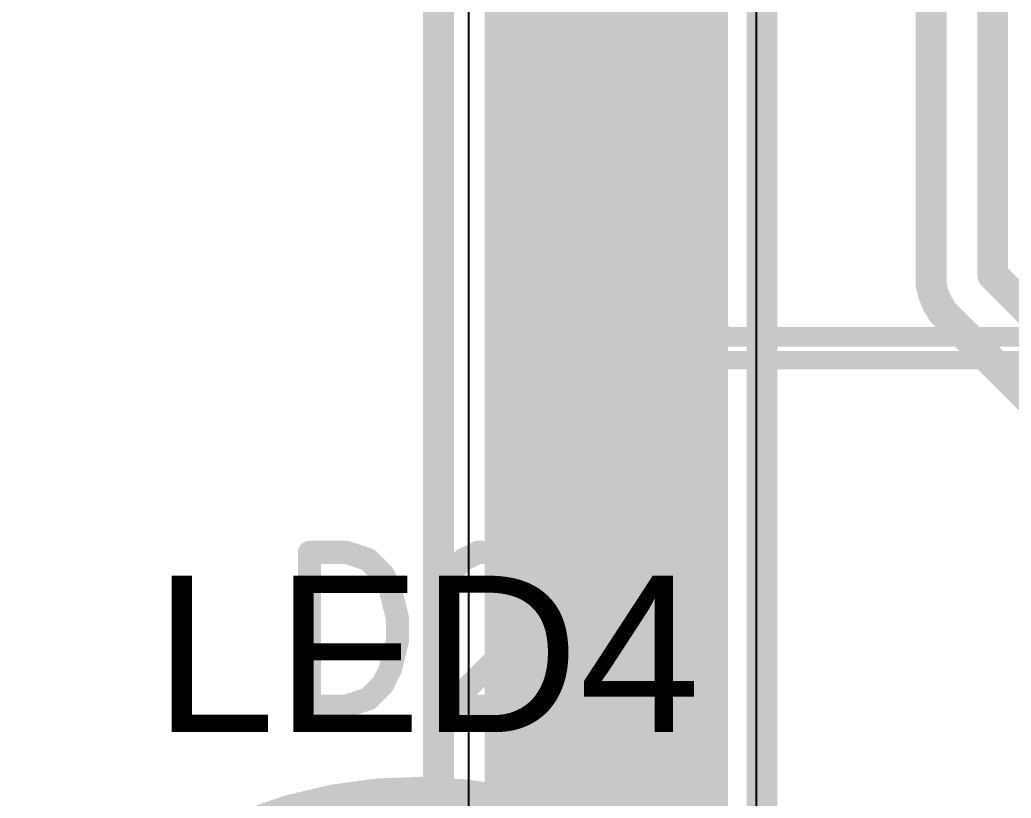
# Model space of a CAD drawing. Header units: inches. Extents: x 0 to 12.4, y -0.6 to 2.2.
# Drawn here: x 1.1794 to 1.4329, y 1.2351 to 1.434 of the extents above; entities that cross this region are included whole.
import ezdxf

# ---------------------------------------------------------------- set-up
doc = ezdxf.new("R2010")
doc.units = ezdxf.units.IN
doc.header["$MEASUREMENT"] = 0
for name, color, linetype in [('Bottom Layer', 5, 'Continuous'), ('Bottom Solder', 6, 'Continuous'), ('Dimension', 6, 'Continuous'), ('Mechanical 4', 56, 'Continuous'), ('Multi-Layer', 9, 'Continuous'), ('Pad Holes', 156, 'Continuous'), ('Top Layer', 1, 'Continuous'), ('Top Overlay', 2, 'Continuous'), ('Top Solder', 216, 'Continuous')]:
    doc.layers.add(name, color=color, linetype=linetype)
doc.styles.add('Arial', font='', dxfattribs={"height": 0.2})
doc.styles.get('Arial').set_extended_font_data('Arial')

# ---------------------------------------------------------------- blocks, each defined once
blk = doc.blocks.new('IR333_A_51')
at = {"layer": 'Bottom Layer'}
blk.add_hatch(color=5, dxfattribs=at).paths.add_polyline_path([(-0.08149605, 0.03149605), (-0.01850395, 0.03149605), (-0.01850395, -0.03149605), (-0.08149605, -0.03149605)])
h = blk.add_hatch(color=5, dxfattribs=at)
edge = h.paths.add_edge_path()
edge.add_arc((0.05, 0), 0.031496, 0, 360)
at = {"layer": 'Bottom Solder'}
blk.add_hatch(color=6, dxfattribs=at).paths.add_polyline_path([(-0.08549605, 0.03549605), (-0.01450395, 0.03549605), (-0.01450395, -0.03549605), (-0.08549605, -0.03549605)])
h = blk.add_hatch(color=6, dxfattribs=at)
edge = h.paths.add_edge_path()
edge.add_arc((0.05, 0), 0.035496, 0, 360)
at = {"layer": 'Multi-Layer'}
blk.add_hatch(color=9, dxfattribs=at).paths.add_polyline_path([(-0.08149605, 0.03149605), (-0.01850395, 0.03149605), (-0.01850395, -0.03149605), (-0.08149605, -0.03149605)])
h = blk.add_hatch(color=9, dxfattribs=at)
edge = h.paths.add_edge_path()
edge.add_arc((0.05, 0), 0.031496, 0, 360)
at = {"layer": 'Pad Holes'}
h = blk.add_hatch(color=7, dxfattribs=at)
edge = h.paths.add_edge_path()
edge.add_arc((-0.05, 0), 0.017717, 0, 360)
h = blk.add_hatch(color=7, dxfattribs=at)
edge = h.paths.add_edge_path()
edge.add_arc((0.05, 0), 0.017717, 0, 360)
at = {"layer": 'Top Layer'}
blk.add_hatch(color=1, dxfattribs=at).paths.add_polyline_path([(-0.08149605, 0.03149605), (-0.01850395, 0.03149605), (-0.01850395, -0.03149605), (-0.08149605, -0.03149605)])
h = blk.add_hatch(color=1, dxfattribs=at)
edge = h.paths.add_edge_path()
edge.add_arc((0.05, 0), 0.031496, 0, 360)
at = {"layer": 'Top Solder'}
blk.add_hatch(color=216, dxfattribs=at).paths.add_polyline_path([(-0.08549605, 0.03549605), (-0.01450395, 0.03549605), (-0.01450395, -0.03549605), (-0.08549605, -0.03549605)])
h = blk.add_hatch(color=216, dxfattribs=at)
edge = h.paths.add_edge_path()
edge.add_arc((0.05, 0), 0.035496, 0, 360)
at = {"layer": 'Top Overlay'}
for points in [[(-0.1181102, 0, 0.005, 0.005, -0.7350501228491367), (0.0970696, 0.0672869, 0.005, 0.005, 0)], [(0.0970696, 0.0672869, 0.005, 0.005, 0), (0.0970696, -0.0672869, 0.005, 0.005, 0)], [(0.0970696, -0.0672869, 0.005, 0.005, -0.7350501228491365), (-0.1181102, 0, 0.005, 0.005, 0)], [(-0.05, -0.041, 0.005, 0.005, 0), (-0.05, -0.061, 0.005, 0.005, 0)], [(0.06, -0.044, 0.005, 0.005, 0), (0.04, -0.044, 0.005, 0.005, 0)], [(-0.04, -0.051, 0.005, 0.005, 0), (-0.06, -0.051, 0.005, 0.005, 0)]]:
    blk.add_lwpolyline(points, format="xyseb", dxfattribs=at)
for points in [[(0.0958196, 0.0672869, 0.0025, 0.0025, 1), (0.0983196, 0.0672869, 0.0025, 0.0025, 1)], [(0.0958196, 0.0672869, 0.0025, 0.0025, 1), (0.0983196, 0.0672869, 0.0025, 0.0025, 1)], [(-0.1193602, 0, 0.0025, 0.0025, 1), (-0.1168602, 0, 0.0025, 0.0025, 1)], [(-0.1193602, 0, 0.0025, 0.0025, 1), (-0.1168602, 0, 0.0025, 0.0025, 1)], [(-0.05125, -0.041, 0.0025, 0.0025, 1), (-0.04875, -0.041, 0.0025, 0.0025, 1)], [(0.03875, -0.044, 0.0025, 0.0025, 1), (0.04125, -0.044, 0.0025, 0.0025, 1)], [(0.05875, -0.044, 0.0025, 0.0025, 1), (0.06125, -0.044, 0.0025, 0.0025, 1)], [(-0.06125, -0.051, 0.0025, 0.0025, 1), (-0.05875, -0.051, 0.0025, 0.0025, 1)], [(-0.04125, -0.051, 0.0025, 0.0025, 1), (-0.03875, -0.051, 0.0025, 0.0025, 1)], [(-0.05125, -0.061, 0.0025, 0.0025, 1), (-0.04875, -0.061, 0.0025, 0.0025, 1)], [(0.0958196, -0.0672869, 0.0025, 0.0025, 1), (0.0983196, -0.0672869, 0.0025, 0.0025, 1)], [(0.0958196, -0.0672869, 0.0025, 0.0025, 1), (0.0983196, -0.0672869, 0.0025, 0.0025, 1)]]:
    blk.add_lwpolyline(points, format="xyseb", close=True, dxfattribs=at)
blk = doc.blocks.new('RT1A221M0605_61')
at = {"layer": 'Top Overlay'}
for points in [[(-0.1299213, -0.0770787, 0.005, 0.005, 0), (-0.1299213, -0.0520787, 0.005, 0.005, 0)], [(-0.1299213, -0.0770787, 0.005, 0.005, 0), (-0.0770787, -0.1299213, 0.005, 0.005, 0)], [(-0.0770787, -0.1299213, 0.005, 0.005, 0), (0, -0.1299213, 0.005, 0.005, 0)]]:
    blk.add_lwpolyline(points, format="xyseb", dxfattribs=at)
for points in [[(-0.1311713, -0.0520787, 0.0025, 0.0025, 1), (-0.1286713, -0.0520787, 0.0025, 0.0025, 1)], [(-0.1311713, -0.0770787, 0.0025, 0.0025, 1), (-0.1286713, -0.0770787, 0.0025, 0.0025, 1)], [(-0.1311713, -0.0770787, 0.0025, 0.0025, 1), (-0.1286713, -0.0770787, 0.0025, 0.0025, 1)], [(-0.0783287, -0.1299213, 0.0025, 0.0025, 1), (-0.0758287, -0.1299213, 0.0025, 0.0025, 1)], [(-0.0783287, -0.1299213, 0.0025, 0.0025, 1), (-0.0758287, -0.1299213, 0.0025, 0.0025, 1)]]:
    blk.add_lwpolyline(points, format="xyseb", close=True, dxfattribs=at)

msp = doc.modelspace()

# ---------------------------------------------------------------- linework, layer by layer
at = {"layer": 'Dimension'}
for points in [[(1.4282423, 1.3687761, 0.007874, 0.007874, 0), (1.4282423, 1.555784, 0.007874, 0.007874, 0)], [(1.3278486, 1.1246817, 0.0590551, 0.0590551, 0), (1.3278486, 1.4868864, 0.0590551, 0.0590551, 0)], [(1.4124746, 1.3712735, 0.007874, 0.007874, 0), (1.4124746, 1.4485671, 0.007874, 0.007874, 0)], [(1.2864903, 1.1622253, 0.007874, 0.007874, 0), (1.2864903, 1.4386777, 0.007874, 0.007874, 0)], [(1.3692068, 1.1506119, 0.007874, 0.007874, 0), (1.3692068, 1.4386777, 0.007874, 0.007874, 0)], [(1.4124746, 1.3662788, 0.007874, 0.007874, 0), (1.4124746, 1.3712735, 0.007874, 0.007874, 0)], [(1.4282423, 1.3687761, 0.007874, 0.007874, 0), (1.4479273, 1.3490911, 0.007874, 0.007874, 0)], [(1.4124746, 1.3662788, 0.007874, 0.007874, 0), (1.4125933, 1.3659134, 0.007874, 0.007874, 0)], [(1.4125933, 1.3659133, 0.007874, 0.007874, 0), (1.4125933, 1.3659134, 0.007874, 0.007874, 0)], [(1.4125933, 1.3659133, 0.007874, 0.007874, 0), (1.4127441, 1.3654491, 0.007874, 0.007874, 0)], [(1.4127441, 1.3654491, 0.007874, 0.007874, 0), (1.4129229, 1.3647046, 0.007874, 0.007874, 0)], [(1.4129229, 1.3647046, 0.007874, 0.007874, 0), (1.4130594, 1.3638429, 0.007874, 0.007874, 0)], [(1.4130594, 1.3638429, 0.007874, 0.007874, 0), (1.4132337, 1.3635007, 0.007874, 0.007874, 0)], [(1.4132337, 1.3635007, 0.007874, 0.007874, 0), (1.4132338, 1.3635006, 0.007874, 0.007874, 0)], [(1.4132338, 1.3635006, 0.007874, 0.007874, 0), (1.4134554, 1.3630657, 0.007874, 0.007874, 0)], [(1.4134554, 1.3630657, 0.007874, 0.007874, 0), (1.4137485, 1.3623581, 0.007874, 0.007874, 0)], [(1.4137485, 1.3623581, 0.007874, 0.007874, 0), (1.414018, 1.3615285, 0.007874, 0.007874, 0)], [(1.414018, 1.3615285, 0.007874, 0.007874, 0), (1.4142437, 1.3612179, 0.007874, 0.007874, 0)], [(1.4142437, 1.3612179, 0.007874, 0.007874, 0), (1.4142439, 1.3612176, 0.007874, 0.007874, 0)], [(1.4142439, 1.3612176, 0.007874, 0.007874, 0), (1.4145307, 1.3608228, 0.007874, 0.007874, 0)], [(1.4145307, 1.3608228, 0.007874, 0.007874, 0), (1.4149308, 1.3601699, 0.007874, 0.007874, 0)], [(1.4149308, 1.3601699, 0.007874, 0.007874, 0), (1.415071, 1.3598948, 0.007874, 0.007874, 0)], [(1.415071, 1.3598948, 0.007874, 0.007874, 0), (1.4153269, 1.3593926, 0.007874, 0.007874, 0)], [(1.4153269, 1.3593926, 0.007874, 0.007874, 0), (1.4162152, 1.3585043, 0.007874, 0.007874, 0)], [(1.4162152, 1.3585043, 0.007874, 0.007874, 0), (1.4162154, 1.3585041, 0.007874, 0.007874, 0)], [(1.4162154, 1.3585041, 0.007874, 0.007874, 0), (1.4376553, 1.3370642, 0.007874, 0.007874, 0)]]:
    msp.add_lwpolyline(points, format="xyseb", dxfattribs=at)
for points in [[(1.4105061, 1.3712735, 0.003937, 0.003937, 1), (1.4144431, 1.3712735, 0.003937, 0.003937, 1)], [(1.4105061, 1.3712735, 0.003937, 0.003937, 1), (1.4144431, 1.3712735, 0.003937, 0.003937, 1)], [(1.4262738, 1.3687761, 0.003937, 0.003937, 1), (1.4302108, 1.3687761, 0.003937, 0.003937, 1)], [(1.4262738, 1.3687761, 0.003937, 0.003937, 1), (1.4302108, 1.3687761, 0.003937, 0.003937, 1)], [(1.4105061, 1.3662788, 0.003937, 0.003937, 1), (1.4144431, 1.3662788, 0.003937, 0.003937, 1)], [(1.4105061, 1.3662788, 0.003937, 0.003937, 1), (1.4144431, 1.3662788, 0.003937, 0.003937, 1)], [(1.4106248, 1.3659134, 0.003937, 0.003937, 1), (1.4145618, 1.3659134, 0.003937, 0.003937, 1)], [(1.4106248, 1.3659134, 0.003937, 0.003937, 1), (1.4145618, 1.3659134, 0.003937, 0.003937, 1)], [(1.4106248, 1.3659133, 0.003937, 0.003937, 1), (1.4145618, 1.3659133, 0.003937, 0.003937, 1)], [(1.4106248, 1.3659133, 0.003937, 0.003937, 1), (1.4145618, 1.3659133, 0.003937, 0.003937, 1)], [(1.4107756, 1.3654491, 0.003937, 0.003937, 1), (1.4147126, 1.3654491, 0.003937, 0.003937, 1)], [(1.4107756, 1.3654491, 0.003937, 0.003937, 1), (1.4147126, 1.3654491, 0.003937, 0.003937, 1)], [(1.4109544, 1.3647046, 0.003937, 0.003937, 1), (1.4148914, 1.3647046, 0.003937, 0.003937, 1)], [(1.4109544, 1.3647046, 0.003937, 0.003937, 1), (1.4148914, 1.3647046, 0.003937, 0.003937, 1)], [(1.4110909, 1.3638429, 0.003937, 0.003937, 1), (1.4150279, 1.3638429, 0.003937, 0.003937, 1)], [(1.4110909, 1.3638429, 0.003937, 0.003937, 1), (1.4150279, 1.3638429, 0.003937, 0.003937, 1)], [(1.4112652, 1.3635007, 0.003937, 0.003937, 1), (1.4152022, 1.3635007, 0.003937, 0.003937, 1)], [(1.4112652, 1.3635007, 0.003937, 0.003937, 1), (1.4152022, 1.3635007, 0.003937, 0.003937, 1)], [(1.4112653, 1.3635006, 0.003937, 0.003937, 1), (1.4152023, 1.3635006, 0.003937, 0.003937, 1)], [(1.4112653, 1.3635006, 0.003937, 0.003937, 1), (1.4152023, 1.3635006, 0.003937, 0.003937, 1)], [(1.4114869, 1.3630657, 0.003937, 0.003937, 1), (1.4154239, 1.3630657, 0.003937, 0.003937, 1)], [(1.4114869, 1.3630657, 0.003937, 0.003937, 1), (1.4154239, 1.3630657, 0.003937, 0.003937, 1)], [(1.41178, 1.3623581, 0.003937, 0.003937, 1), (1.415717, 1.3623581, 0.003937, 0.003937, 1)], [(1.41178, 1.3623581, 0.003937, 0.003937, 1), (1.415717, 1.3623581, 0.003937, 0.003937, 1)], [(1.4120495, 1.3615285, 0.003937, 0.003937, 1), (1.4159865, 1.3615285, 0.003937, 0.003937, 1)], [(1.4120495, 1.3615285, 0.003937, 0.003937, 1), (1.4159865, 1.3615285, 0.003937, 0.003937, 1)], [(1.4122752, 1.3612179, 0.003937, 0.003937, 1), (1.4162122, 1.3612179, 0.003937, 0.003937, 1)], [(1.4122752, 1.3612179, 0.003937, 0.003937, 1), (1.4162122, 1.3612179, 0.003937, 0.003937, 1)], [(1.4122754, 1.3612176, 0.003937, 0.003937, 1), (1.4162124, 1.3612176, 0.003937, 0.003937, 1)], [(1.4122754, 1.3612176, 0.003937, 0.003937, 1), (1.4162124, 1.3612176, 0.003937, 0.003937, 1)], [(1.4125622, 1.3608228, 0.003937, 0.003937, 1), (1.4164992, 1.3608228, 0.003937, 0.003937, 1)], [(1.4125622, 1.3608228, 0.003937, 0.003937, 1), (1.4164992, 1.3608228, 0.003937, 0.003937, 1)], [(1.4129623, 1.3601699, 0.003937, 0.003937, 1), (1.4168993, 1.3601699, 0.003937, 0.003937, 1)], [(1.4129623, 1.3601699, 0.003937, 0.003937, 1), (1.4168993, 1.3601699, 0.003937, 0.003937, 1)], [(1.4131025, 1.3598948, 0.003937, 0.003937, 1), (1.4170395, 1.3598948, 0.003937, 0.003937, 1)], [(1.4131025, 1.3598948, 0.003937, 0.003937, 1), (1.4170395, 1.3598948, 0.003937, 0.003937, 1)], [(1.4133584, 1.3593926, 0.003937, 0.003937, 1), (1.4172954, 1.3593926, 0.003937, 0.003937, 1)], [(1.4133584, 1.3593926, 0.003937, 0.003937, 1), (1.4172954, 1.3593926, 0.003937, 0.003937, 1)], [(1.4142467, 1.3585043, 0.003937, 0.003937, 1), (1.4181837, 1.3585043, 0.003937, 0.003937, 1)], [(1.4142467, 1.3585043, 0.003937, 0.003937, 1), (1.4181837, 1.3585043, 0.003937, 0.003937, 1)], [(1.4142469, 1.3585041, 0.003937, 0.003937, 1), (1.4181839, 1.3585041, 0.003937, 0.003937, 1)], [(1.4142469, 1.3585041, 0.003937, 0.003937, 1), (1.4181839, 1.3585041, 0.003937, 0.003937, 1)]]:
    msp.add_lwpolyline(points, format="xyseb", close=True, dxfattribs=at)
at = {"layer": 'Mechanical 4'}
for points in [[(1.3065905, 1.3889305, 0.0047244, 0.0047244, 0), (1.3065905, 1.4395432, 0.0047244, 0.0047244, 0)], [(1.3065905, 1.3889305, 0.0047244, 0.0047244, 0), (1.3484975, 1.3470235, 0.0047244, 0.0047244, 0)], [(1.3484975, 1.3470235, 0.0047244, 0.0047244, 0), (1.5750945, 1.3470235, 0.0047244, 0.0047244, 0)], [(1.2535159, 1.2979141, 0.0059055, 0.0059055, 0), (1.2628897, 1.2979141, 0.0059055, 0.0059055, 0)], [(1.2535159, 1.258544, 0.0059055, 0.0059055, 0), (1.2535159, 1.2979141, 0.0059055, 0.0059055, 0)], [(1.2628897, 1.2979141, 0.0059055, 0.0059055, 0), (1.268514, 1.2960393, 0.0059055, 0.0059055, 0)], [(1.292886, 1.2960393, 0.0059055, 0.0059055, 0), (1.2966355, 1.2979141, 0.0059055, 0.0059055, 0)], [(1.2966355, 1.2979141, 0.0059055, 0.0059055, 0), (1.3060094, 1.2979141, 0.0059055, 0.0059055, 0)], [(1.3060094, 1.2979141, 0.0059055, 0.0059055, 0), (1.3097589, 1.2960393, 0.0059055, 0.0059055, 0)], [(1.268514, 1.2960393, 0.0059055, 0.0059055, 0), (1.2722636, 1.2922897, 0.0059055, 0.0059055, 0)], [(1.2910112, 1.2941645, 0.0059055, 0.0059055, 0), (1.292886, 1.2960393, 0.0059055, 0.0059055, 0)], [(1.3097589, 1.2960393, 0.0059055, 0.0059055, 0), (1.3116336, 1.2941645, 0.0059055, 0.0059055, 0)], [(1.3116336, 1.2941645, 0.0059055, 0.0059055, 0), (1.3135084, 1.290415, 0.0059055, 0.0059055, 0)], [(1.2722636, 1.2922897, 0.0059055, 0.0059055, 0), (1.2741383, 1.2885402, 0.0059055, 0.0059055, 0)], [(1.3135084, 1.2866654, 0.0059055, 0.0059055, 0), (1.3135084, 1.290415, 0.0059055, 0.0059055, 0)], [(1.2741383, 1.2885402, 0.0059055, 0.0059055, 0), (1.2760131, 1.2810411, 0.0059055, 0.0059055, 0)], [(1.3116336, 1.2810411, 0.0059055, 0.0059055, 0), (1.3135084, 1.2866654, 0.0059055, 0.0059055, 0)], [(1.2760131, 1.2754169, 0.0059055, 0.0059055, 0), (1.2760131, 1.2810411, 0.0059055, 0.0059055, 0)], [(1.2891365, 1.258544, 0.0059055, 0.0059055, 0), (1.3116336, 1.2810411, 0.0059055, 0.0059055, 0)], [(1.2741383, 1.2679178, 0.0059055, 0.0059055, 0), (1.2760131, 1.2754169, 0.0059055, 0.0059055, 0)], [(1.2722636, 1.2641683, 0.0059055, 0.0059055, 0), (1.2741383, 1.2679178, 0.0059055, 0.0059055, 0)], [(1.268514, 1.2604187, 0.0059055, 0.0059055, 0), (1.2722636, 1.2641683, 0.0059055, 0.0059055, 0)], [(1.2628897, 1.258544, 0.0059055, 0.0059055, 0), (1.268514, 1.2604187, 0.0059055, 0.0059055, 0)], [(1.2535159, 1.258544, 0.0059055, 0.0059055, 0), (1.2628897, 1.258544, 0.0059055, 0.0059055, 0)], [(1.2891365, 1.258544, 0.0059055, 0.0059055, 0), (1.3135084, 1.258544, 0.0059055, 0.0059055, 0)], [(1.1817872, 1.1779223, 0.0047244, 0.0047244, -0.7597299087981266), (1.4002915, 1.1170841, 0.0047244, 0.0047244, 0)]]:
    msp.add_lwpolyline(points, format="xyseb", dxfattribs=at)
for points in [[(1.3054094, 1.3889305, 0.0023622, 0.0023622, 1), (1.3077716, 1.3889305, 0.0023622, 0.0023622, 1)], [(1.3054094, 1.3889305, 0.0023622, 0.0023622, 1), (1.3077716, 1.3889305, 0.0023622, 0.0023622, 1)], [(1.3473164, 1.3470235, 0.0023622, 0.0023622, 1), (1.3496786, 1.3470235, 0.0023622, 0.0023622, 1)], [(1.3473164, 1.3470235, 0.0023622, 0.0023622, 1), (1.3496786, 1.3470235, 0.0023622, 0.0023622, 1)], [(1.2520395, 1.2979141, 0.0029527, 0.0029527, 1), (1.2549923, 1.2979141, 0.0029527, 0.0029527, 1)], [(1.2520395, 1.2979141, 0.0029527, 0.0029527, 1), (1.2549923, 1.2979141, 0.0029527, 0.0029527, 1)], [(1.2614133, 1.2979141, 0.0029527, 0.0029527, 1), (1.2643661, 1.2979141, 0.0029527, 0.0029527, 1)], [(1.2614133, 1.2979141, 0.0029527, 0.0029527, 1), (1.2643661, 1.2979141, 0.0029527, 0.0029527, 1)], [(1.2951591, 1.2979141, 0.0029527, 0.0029527, 1), (1.2981119, 1.2979141, 0.0029527, 0.0029527, 1)], [(1.2951591, 1.2979141, 0.0029527, 0.0029527, 1), (1.2981119, 1.2979141, 0.0029527, 0.0029527, 1)], [(1.304533, 1.2979141, 0.0029527, 0.0029527, 1), (1.3074858, 1.2979141, 0.0029527, 0.0029527, 1)], [(1.304533, 1.2979141, 0.0029527, 0.0029527, 1), (1.3074858, 1.2979141, 0.0029527, 0.0029527, 1)], [(1.2670376, 1.2960393, 0.0029527, 0.0029527, 1), (1.2699904, 1.2960393, 0.0029527, 0.0029527, 1)], [(1.2670376, 1.2960393, 0.0029527, 0.0029527, 1), (1.2699904, 1.2960393, 0.0029527, 0.0029527, 1)], [(1.2914096, 1.2960393, 0.0029527, 0.0029527, 1), (1.2943624, 1.2960393, 0.0029527, 0.0029527, 1)], [(1.2914096, 1.2960393, 0.0029527, 0.0029527, 1), (1.2943624, 1.2960393, 0.0029527, 0.0029527, 1)], [(1.3082825, 1.2960393, 0.0029527, 0.0029527, 1), (1.3112353, 1.2960393, 0.0029527, 0.0029527, 1)], [(1.3082825, 1.2960393, 0.0029527, 0.0029527, 1), (1.3112353, 1.2960393, 0.0029527, 0.0029527, 1)], [(1.2895348, 1.2941645, 0.0029527, 0.0029527, 1), (1.2924876, 1.2941645, 0.0029527, 0.0029527, 1)], [(1.3101572, 1.2941645, 0.0029527, 0.0029527, 1), (1.31311, 1.2941645, 0.0029527, 0.0029527, 1)], [(1.3101572, 1.2941645, 0.0029527, 0.0029527, 1), (1.31311, 1.2941645, 0.0029527, 0.0029527, 1)], [(1.2707872, 1.2922897, 0.0029527, 0.0029527, 1), (1.27374, 1.2922897, 0.0029527, 0.0029527, 1)], [(1.2707872, 1.2922897, 0.0029527, 0.0029527, 1), (1.27374, 1.2922897, 0.0029527, 0.0029527, 1)], [(1.312032, 1.290415, 0.0029527, 0.0029527, 1), (1.3149848, 1.290415, 0.0029527, 0.0029527, 1)], [(1.312032, 1.290415, 0.0029527, 0.0029527, 1), (1.3149848, 1.290415, 0.0029527, 0.0029527, 1)], [(1.2726619, 1.2885402, 0.0029527, 0.0029527, 1), (1.2756147, 1.2885402, 0.0029527, 0.0029527, 1)], [(1.2726619, 1.2885402, 0.0029527, 0.0029527, 1), (1.2756147, 1.2885402, 0.0029527, 0.0029527, 1)], [(1.312032, 1.2866654, 0.0029527, 0.0029527, 1), (1.3149848, 1.2866654, 0.0029527, 0.0029527, 1)], [(1.312032, 1.2866654, 0.0029527, 0.0029527, 1), (1.3149848, 1.2866654, 0.0029527, 0.0029527, 1)], [(1.2745367, 1.2810411, 0.0029527, 0.0029527, 1), (1.2774895, 1.2810411, 0.0029527, 0.0029527, 1)], [(1.2745367, 1.2810411, 0.0029527, 0.0029527, 1), (1.2774895, 1.2810411, 0.0029527, 0.0029527, 1)], [(1.3101572, 1.2810411, 0.0029527, 0.0029527, 1), (1.31311, 1.2810411, 0.0029527, 0.0029527, 1)], [(1.3101572, 1.2810411, 0.0029527, 0.0029527, 1), (1.31311, 1.2810411, 0.0029527, 0.0029527, 1)], [(1.2745367, 1.2754169, 0.0029527, 0.0029527, 1), (1.2774895, 1.2754169, 0.0029527, 0.0029527, 1)], [(1.2745367, 1.2754169, 0.0029527, 0.0029527, 1), (1.2774895, 1.2754169, 0.0029527, 0.0029527, 1)], [(1.2726619, 1.2679178, 0.0029527, 0.0029527, 1), (1.2756147, 1.2679178, 0.0029527, 0.0029527, 1)], [(1.2726619, 1.2679178, 0.0029527, 0.0029527, 1), (1.2756147, 1.2679178, 0.0029527, 0.0029527, 1)], [(1.2707872, 1.2641683, 0.0029527, 0.0029527, 1), (1.27374, 1.2641683, 0.0029527, 0.0029527, 1)], [(1.2707872, 1.2641683, 0.0029527, 0.0029527, 1), (1.27374, 1.2641683, 0.0029527, 0.0029527, 1)], [(1.2670376, 1.2604187, 0.0029527, 0.0029527, 1), (1.2699904, 1.2604187, 0.0029527, 0.0029527, 1)], [(1.2670376, 1.2604187, 0.0029527, 0.0029527, 1), (1.2699904, 1.2604187, 0.0029527, 0.0029527, 1)], [(1.2520395, 1.258544, 0.0029527, 0.0029527, 1), (1.2549923, 1.258544, 0.0029527, 0.0029527, 1)], [(1.2520395, 1.258544, 0.0029527, 0.0029527, 1), (1.2549923, 1.258544, 0.0029527, 0.0029527, 1)], [(1.2614133, 1.258544, 0.0029527, 0.0029527, 1), (1.2643661, 1.258544, 0.0029527, 0.0029527, 1)], [(1.2614133, 1.258544, 0.0029527, 0.0029527, 1), (1.2643661, 1.258544, 0.0029527, 0.0029527, 1)], [(1.2876601, 1.258544, 0.0029527, 0.0029527, 1), (1.2906129, 1.258544, 0.0029527, 0.0029527, 1)], [(1.2876601, 1.258544, 0.0029527, 0.0029527, 1), (1.2906129, 1.258544, 0.0029527, 0.0029527, 1)], [(1.312032, 1.258544, 0.0029527, 0.0029527, 1), (1.3149848, 1.258544, 0.0029527, 0.0029527, 1)]]:
    msp.add_lwpolyline(points, format="xyseb", close=True, dxfattribs=at)
at = {"layer": 'Top Layer'}
for p, q in [((1.2941652, 1.4438629), (1.2941652, 1.1584251)), ((1.3678506, 1.1584251), (1.3678506, 1.4444331))]:
    msp.add_line(p, q, dxfattribs=at)
msp.add_lwpolyline([(1.3310079, 1.1199291, 0.0590551, 0.0590551, 0), (1.3310079, 1.4826299, 0.0590551, 0.0590551, 0)], format="xyseb", dxfattribs=at)

# ---------------------------------------------------------------- block references
msp.add_blockref('RT1A221M0605_61', (1.4370079, 1.4829291))
at = {"rotation": 180}
msp.add_blockref('IR333_A_51', (1.2810079, 1.1199291), dxfattribs=at)

# ---------------------------------------------------------------- texts
at = {"layer": 'Top Overlay', "style": 'Arial'}
msp.add_text('LED4', height=0.04, dxfattribs=at).set_placement((1.2136983, 1.2519356))

doc.saveas('drawing.dxf')
